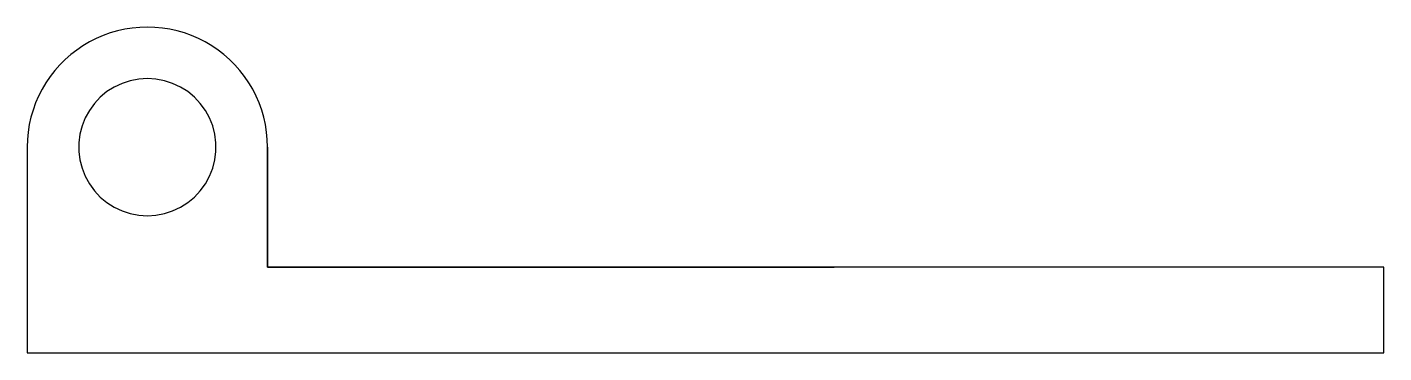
# Model space of a CAD drawing. Header units: metres. Extents: x -27 to 52, y 0 to 19.
import ezdxf

# ---------------------------------------------------------------- set-up
doc = ezdxf.new("R2010")
doc.units = ezdxf.units.M

msp = doc.modelspace()

# ---------------------------------------------------------------- linework, layer by layer
for points in [[(-13, 12), (-13.014, 12.44), (-13.055, 12.877), (-13.124, 13.312), (-13.22, 13.741), (-13.343, 14.163), (-13.492, 14.577), (-13.666, 14.98), (-13.866, 15.372), (-14.09, 15.751), (-14.337, 16.114), (-14.606, 16.462), (-14.897, 16.792), (-15.208, 17.103), (-15.538, 17.394), (-15.886, 17.663), (-16.249, 17.91), (-16.628, 18.134), (-17.02, 18.334), (-17.423, 18.508), (-17.837, 18.657), (-18.259, 18.78), (-18.688, 18.876), (-19.123, 18.945), (-19.56, 18.986), (-20, 19), (-20.44, 18.986), (-20.877, 18.945), (-21.312, 18.876), (-21.741, 18.78), (-22.163, 18.657), (-22.577, 18.508), (-22.98, 18.334), (-23.372, 18.134), (-23.751, 17.91), (-24.114, 17.663), (-24.462, 17.394), (-24.792, 17.103), (-25.103, 16.792), (-25.394, 16.462), (-25.663, 16.114), (-25.91, 15.751), (-26.134, 15.372), (-26.334, 14.98), (-26.508, 14.577), (-26.657, 14.163), (-26.78, 13.741), (-26.876, 13.312), (-26.945, 12.877), (-26.986, 12.44), (-27, 12)], [(-20, 16), (-20.501, 15.968), (-20.995, 15.874), (-21.472, 15.719), (-21.927, 15.505), (-22.351, 15.236), (-22.738, 14.916), (-23.082, 14.55), (-23.377, 14.143), (-23.619, 13.703), (-23.804, 13.236), (-23.929, 12.75), (-23.992, 12.251), (-23.992, 11.749), (-23.929, 11.25), (-23.804, 10.764), (-23.619, 10.297), (-23.377, 9.857), (-23.082, 9.45), (-22.738, 9.084), (-22.351, 8.764), (-21.927, 8.495), (-21.472, 8.281), (-20.995, 8.126), (-20.501, 8.032), (-20, 8), (-19.499, 8.032), (-19.005, 8.126), (-18.528, 8.281), (-18.073, 8.495), (-17.649, 8.764), (-17.262, 9.084), (-16.918, 9.45), (-16.623, 9.857), (-16.381, 10.297), (-16.196, 10.764), (-16.071, 11.25), (-16.008, 11.749), (-16.008, 12.251), (-16.071, 12.75), (-16.196, 13.236), (-16.381, 13.703), (-16.623, 14.143), (-16.918, 14.55), (-17.262, 14.916), (-17.649, 15.236), (-18.073, 15.505), (-18.528, 15.719), (-19.005, 15.874), (-19.499, 15.968), (-20, 16)], [(-27, 12), (-27, 11.76), (-27, 11.52), (-27, 11.28), (-27, 11.04), (-27, 10.8), (-27, 10.56), (-27, 10.32), (-27, 10.08), (-27, 9.84), (-27, 9.6), (-27, 9.36), (-27, 9.12), (-27, 8.88), (-27, 8.64), (-27, 8.4), (-27, 8.16), (-27, 7.92), (-27, 7.68), (-27, 7.44), (-27, 7.2), (-27, 6.96), (-27, 6.72), (-27, 6.48), (-27, 6.24), (-27, 6), (-27, 5.76), (-27, 5.52), (-27, 5.28), (-27, 5.04), (-27, 4.8), (-27, 4.56), (-27, 4.32), (-27, 4.08), (-27, 3.84), (-27, 3.6), (-27, 3.36), (-27, 3.12), (-27, 2.88), (-27, 2.64), (-27, 2.4), (-27, 2.16), (-27, 1.92), (-27, 1.68), (-27, 1.44), (-27, 1.2), (-27, 0.96), (-27, 0.72), (-27, 0.48), (-27, 0.24), (-27, 0)], [(-13, 12), (-13, 11.86), (-13, 11.72), (-13, 11.58), (-13, 11.44), (-13, 11.3), (-13, 11.16), (-13, 11.02), (-13, 10.88), (-13, 10.74), (-13, 10.6), (-13, 10.46), (-13, 10.32), (-13, 10.18), (-13, 10.04), (-13, 9.9), (-13, 9.76), (-13, 9.62), (-13, 9.48), (-13, 9.34), (-13, 9.2), (-13, 9.06), (-13, 8.92), (-13, 8.78), (-13, 8.64), (-13, 8.5), (-13, 8.36), (-13, 8.22), (-13, 8.08), (-13, 7.94), (-13, 7.8), (-13, 7.66), (-13, 7.52), (-13, 7.38), (-13, 7.24), (-13, 7.1), (-13, 6.96), (-13, 6.82), (-13, 6.68), (-13, 6.54), (-13, 6.4), (-13, 6.26), (-13, 6.12), (-13, 5.98), (-13, 5.84), (-13, 5.7), (-13, 5.56), (-13, 5.42), (-13, 5.28), (-13, 5.14), (-13, 5)], [(-13, 5), (-13, 5.14), (-13, 5.28), (-13, 5.42), (-13, 5.56), (-13, 5.7), (-13, 5.84), (-13, 5.98), (-13, 6.12), (-13, 6.26), (-13, 6.4), (-13, 6.54), (-13, 6.68), (-13, 6.82), (-13, 6.96), (-13, 7.1), (-13, 7.24), (-13, 7.38), (-13, 7.52), (-13, 7.66), (-13, 7.8), (-13, 7.94), (-13, 8.08), (-13, 8.22), (-13, 8.36), (-13, 8.5), (-13, 8.64), (-13, 8.78), (-13, 8.92), (-13, 9.06), (-13, 9.2), (-13, 9.34), (-13, 9.48), (-13, 9.62), (-13, 9.76), (-13, 9.9), (-13, 10.04), (-13, 10.18), (-13, 10.32), (-13, 10.46), (-13, 10.6), (-13, 10.74), (-13, 10.88), (-13, 11.02), (-13, 11.16), (-13, 11.3), (-13, 11.44), (-13, 11.58), (-13, 11.72), (-13, 11.86), (-13, 12)], [(-13, 5), (-12.34, 5), (-11.68, 5), (-11.02, 5), (-10.36, 5), (-9.7, 5), (-9.04, 5), (-8.38, 5), (-7.72, 5), (-7.06, 5), (-6.4, 5), (-5.74, 5), (-5.08, 5), (-4.42, 5), (-3.76, 5), (-3.1, 5), (-2.44, 5), (-1.78, 5), (-1.12, 5), (-0.46, 5), (0.2, 5), (0.86, 5), (1.52, 5), (2.18, 5), (2.84, 5), (3.5, 5), (4.16, 5), (4.82, 5), (5.48, 5), (6.14, 5), (6.8, 5), (7.46, 5), (8.12, 5), (8.78, 5), (9.44, 5), (10.1, 5), (10.76, 5), (11.42, 5), (12.08, 5), (12.74, 5), (13.4, 5), (14.06, 5), (14.72, 5), (15.38, 5), (16.04, 5), (16.7, 5), (17.36, 5), (18.02, 5), (18.68, 5), (19.34, 5), (20, 5)], [(52, 5), (50.7, 5), (49.4, 5), (48.1, 5), (46.8, 5), (45.5, 5), (44.2, 5), (42.9, 5), (41.6, 5), (40.3, 5), (39, 5), (37.7, 5), (36.4, 5), (35.1, 5), (33.8, 5), (32.5, 5), (31.2, 5), (29.9, 5), (28.6, 5), (27.3, 5), (26, 5), (24.7, 5), (23.4, 5), (22.1, 5), (20.8, 5), (19.5, 5), (18.2, 5), (16.9, 5), (15.6, 5), (14.3, 5), (13, 5), (11.7, 5), (10.4, 5), (9.1, 5), (7.8, 5), (6.5, 5), (5.2, 5), (3.9, 5), (2.6, 5), (1.3, 5), (0, 5), (-1.3, 5), (-2.6, 5), (-3.9, 5), (-5.2, 5), (-6.5, 5), (-7.8, 5), (-9.1, 5), (-10.4, 5), (-11.7, 5), (-13, 5)], [(52, 0), (52, 0.1), (52, 0.2), (52, 0.3), (52, 0.4), (52, 0.5), (52, 0.6), (52, 0.7), (52, 0.8), (52, 0.9), (52, 1), (52, 1.1), (52, 1.2), (52, 1.3), (52, 1.4), (52, 1.5), (52, 1.6), (52, 1.7), (52, 1.8), (52, 1.9), (52, 2), (52, 2.1), (52, 2.2), (52, 2.3), (52, 2.4), (52, 2.5), (52, 2.6), (52, 2.7), (52, 2.8), (52, 2.9), (52, 3), (52, 3.1), (52, 3.2), (52, 3.3), (52, 3.4), (52, 3.5), (52, 3.6), (52, 3.7), (52, 3.8), (52, 3.9), (52, 4), (52, 4.1), (52, 4.2), (52, 4.3), (52, 4.4), (52, 4.5), (52, 4.6), (52, 4.7), (52, 4.8), (52, 4.9), (52, 5)], [(-27, 0), (-25.42, 0), (-23.84, 0), (-22.26, 0), (-20.68, 0), (-19.1, 0), (-17.52, 0), (-15.94, 0), (-14.36, 0), (-12.78, 0), (-11.2, 0), (-9.62, 0), (-8.04, 0), (-6.46, 0), (-4.88, 0), (-3.3, 0), (-1.72, 0), (-0.14, 0), (1.44, 0), (3.02, 0), (4.6, 0), (6.18, 0), (7.76, 0), (9.34, 0), (10.92, 0), (12.5, 0), (14.08, 0), (15.66, 0), (17.24, 0), (18.82, 0), (20.4, 0), (21.98, 0), (23.56, 0), (25.14, 0), (26.72, 0), (28.3, 0), (29.88, 0), (31.46, 0), (33.04, 0), (34.62, 0), (36.2, 0), (37.78, 0), (39.36, 0), (40.94, 0), (42.52, 0), (44.1, 0), (45.68, 0), (47.26, 0), (48.84, 0), (50.42, 0), (52, 0)]]:
    msp.add_lwpolyline(points)

doc.saveas('drawing.dxf')
